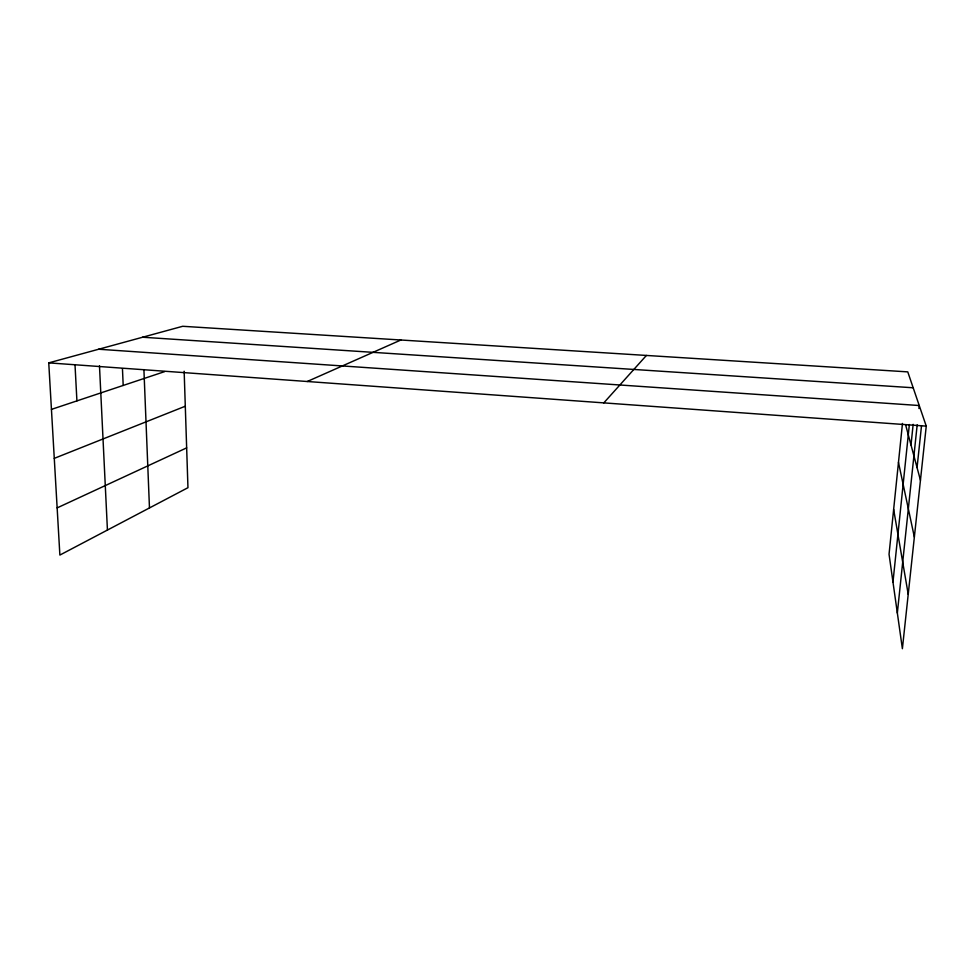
<?xml version="1.0" encoding="UTF-8"?>
<svg xmlns="http://www.w3.org/2000/svg" width="975" height="975" viewBox="0 0 975 975"><rect width="100%" height="100%" fill="white"/><g stroke="black" fill="none" stroke-linecap="round" stroke-linejoin="round"><path stroke-width="1.46" d="M902.472 423.442L889.042 554.239L902.387 648.716L926.25 426.124L907.762 371.877L182.691 326.284L48.75 362.871L59.877 555.067L187.956 487.695L184.153 371.243M892.978 582.075L909.358 424.527M911.003 444.978L913.161 424.332M897.341 613.019L917.195 424.771M918.913 408.488L919.23 405.527L98.67 349.233M917.061 467.598L921.497 425.868M603.805 402.882L646.401 355.448M57.147 507.89L186.652 447.878M307.247 381.505L400.859 340.007M54.271 458.36L185.299 406.222M51.443 409.39L164.702 371.597M142.606 337.228L913.173 387.77M48.75 362.871L926.25 426.124M905.678 425.063L920.449 480.261M898.475 462.406L914.355 537.079M893.648 509.413L908.225 594.336M75.014 364.833L76.915 400.883M99.474 365.796L107.433 530.059M122.46 368.782L123.191 385.442M143.91 369.586L149.468 507.938"/></g></svg>
